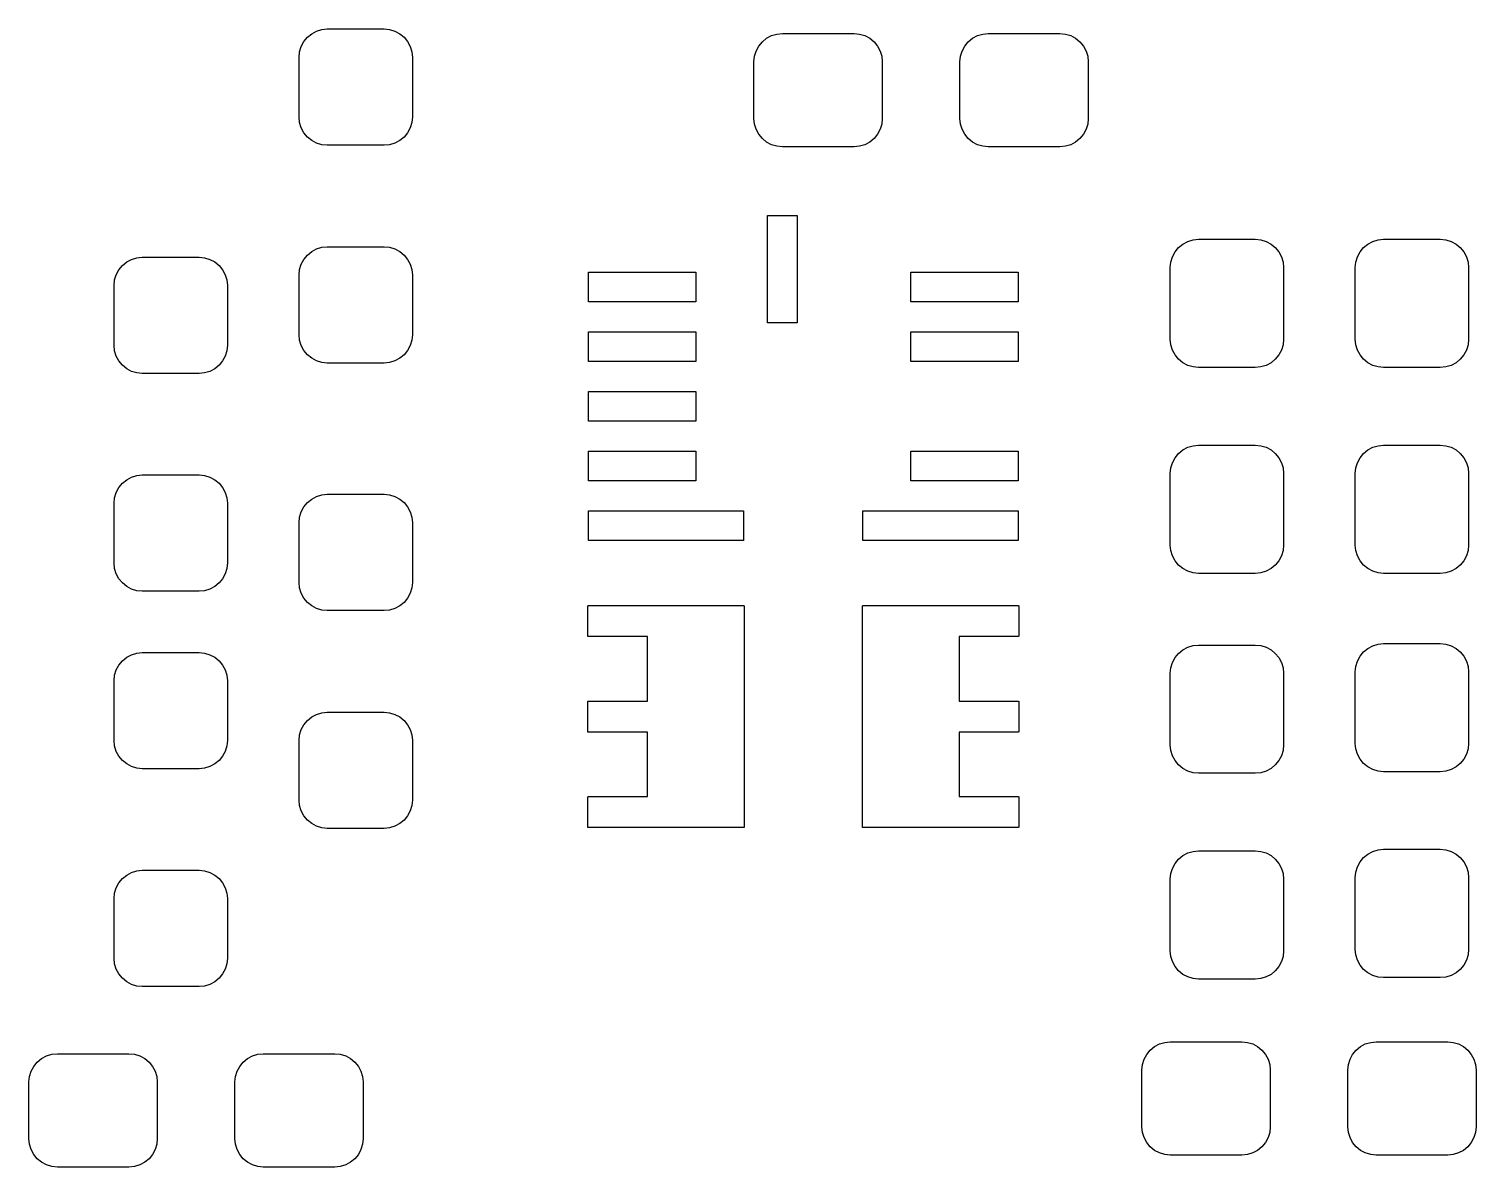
# Model space of a CAD drawing. Extents: x 116.2 to 159.4, y -138 to -93.9.
# Drawn here: x 116.21 to 128.34, y -116.88 to -107.34 of the extents above; entities that cross this region are included whole.
import ezdxf

# ---------------------------------------------------------------- set-up
doc = ezdxf.new("R2010")
doc.units = 0
doc.layers.add('BLACK', color=7, linetype='CONTINUOUS')

msp = doc.modelspace()

# ---------------------------------------------------------------- linework, layer by layer
at = {"layer": 'BLACK', "linetype": 'CONTINUOUS'}
for p, q in [((118.515, -107.443), (118.545, -107.407)), ((118.545, -107.407), (118.581, -107.378)), ((118.581, -107.378), (118.622, -107.356)), ((118.622, -107.356), (118.666, -107.342)), ((118.666, -107.342), (118.712, -107.337)), ((118.712, -107.337), (119.188, -107.337)), ((119.188, -107.337), (119.234, -107.342)), ((119.234, -107.342), (119.278, -107.356)), ((119.278, -107.356), (119.319, -107.378)), ((119.319, -107.378), (119.355, -107.407)), ((119.355, -107.407), (119.385, -107.443)), ((122.357, -107.445), (122.393, -107.415)), ((122.393, -107.415), (122.434, -107.393)), ((122.434, -107.393), (122.479, -107.38)), ((122.479, -107.38), (122.525, -107.375)), ((122.525, -107.375), (123.125, -107.375)), ((123.125, -107.375), (123.171, -107.38)), ((123.171, -107.38), (123.216, -107.393)), ((123.216, -107.393), (123.257, -107.415)), ((123.257, -107.415), (123.293, -107.445)), ((124.082, -107.445), (124.118, -107.415)), ((124.118, -107.415), (124.159, -107.393)), ((124.159, -107.393), (124.204, -107.38)), ((124.204, -107.38), (124.25, -107.375)), ((124.25, -107.375), (124.85, -107.375)), ((124.85, -107.375), (124.896, -107.38)), ((124.896, -107.38), (124.941, -107.393)), ((124.941, -107.393), (124.982, -107.415)), ((124.982, -107.415), (125.018, -107.445)), ((118.475, -107.575), (118.48, -107.529)), ((118.48, -107.529), (118.493, -107.484)), ((118.493, -107.484), (118.515, -107.443)), ((119.385, -107.443), (119.407, -107.484)), ((119.407, -107.484), (119.42, -107.529)), ((119.42, -107.529), (119.425, -107.575)), ((122.292, -107.566), (122.306, -107.522)), ((122.306, -107.522), (122.328, -107.481)), ((122.328, -107.481), (122.357, -107.445)), ((123.293, -107.445), (123.322, -107.481)), ((123.322, -107.481), (123.344, -107.522)), ((123.344, -107.522), (123.358, -107.566)), ((124.017, -107.566), (124.031, -107.522)), ((124.031, -107.522), (124.053, -107.481)), ((124.053, -107.481), (124.082, -107.445)), ((125.018, -107.445), (125.047, -107.481)), ((125.047, -107.481), (125.069, -107.522)), ((125.069, -107.522), (125.083, -107.566)), ((118.475, -108.075), (118.475, -107.575)), ((119.425, -107.575), (119.425, -108.075)), ((122.287, -107.612), (122.292, -107.566)), ((122.287, -108.087), (122.287, -107.612)), ((123.358, -107.566), (123.362, -107.612)), ((123.362, -107.612), (123.362, -108.087)), ((124.012, -107.612), (124.017, -107.566)), ((124.012, -108.087), (124.012, -107.612)), ((125.083, -107.566), (125.087, -107.612)), ((125.087, -107.612), (125.087, -108.087)), ((118.48, -108.121), (118.475, -108.075)), ((118.493, -108.166), (118.48, -108.121)), ((119.42, -108.121), (119.407, -108.166)), ((119.425, -108.075), (119.42, -108.121)), ((122.292, -108.134), (122.287, -108.087)), ((122.306, -108.178), (122.292, -108.134)), ((123.358, -108.134), (123.344, -108.178)), ((123.362, -108.087), (123.358, -108.134)), ((124.017, -108.134), (124.012, -108.087)), ((124.031, -108.178), (124.017, -108.134)), ((125.083, -108.134), (125.069, -108.178)), ((125.087, -108.087), (125.083, -108.134)), ((118.515, -108.207), (118.493, -108.166)), ((118.545, -108.243), (118.515, -108.207)), ((118.581, -108.272), (118.545, -108.243)), ((118.622, -108.294), (118.581, -108.272)), ((119.319, -108.272), (119.278, -108.294)), ((119.355, -108.243), (119.319, -108.272)), ((119.385, -108.207), (119.355, -108.243)), ((119.407, -108.166), (119.385, -108.207)), ((122.328, -108.219), (122.306, -108.178)), ((122.357, -108.255), (122.328, -108.219)), ((122.393, -108.285), (122.357, -108.255)), ((123.293, -108.255), (123.257, -108.285)), ((123.322, -108.219), (123.293, -108.255)), ((123.344, -108.178), (123.322, -108.219)), ((124.053, -108.219), (124.031, -108.178)), ((124.082, -108.255), (124.053, -108.219)), ((124.118, -108.285), (124.082, -108.255)), ((125.018, -108.255), (124.982, -108.285)), ((125.047, -108.219), (125.018, -108.255)), ((125.069, -108.178), (125.047, -108.219)), ((118.666, -108.308), (118.622, -108.294)), ((118.712, -108.312), (118.666, -108.308)), ((119.188, -108.312), (118.712, -108.312)), ((119.234, -108.308), (119.188, -108.312)), ((119.278, -108.294), (119.234, -108.308)), ((122.434, -108.307), (122.393, -108.285)), ((122.479, -108.32), (122.434, -108.307)), ((122.525, -108.325), (122.479, -108.32)), ((123.125, -108.325), (122.525, -108.325)), ((123.171, -108.32), (123.125, -108.325)), ((123.216, -108.307), (123.171, -108.32)), ((123.257, -108.285), (123.216, -108.307)), ((124.159, -108.307), (124.118, -108.285)), ((124.204, -108.32), (124.159, -108.307)), ((124.25, -108.325), (124.204, -108.32)), ((124.85, -108.325), (124.25, -108.325)), ((124.896, -108.32), (124.85, -108.325)), ((124.941, -108.307), (124.896, -108.32)), ((124.982, -108.285), (124.941, -108.307)), ((122.4, -109.8), (122.4, -108.9)), ((122.4, -108.9), (122.65, -108.9)), ((122.65, -108.9), (122.65, -109.8)), ((125.881, -109.14), (125.922, -109.118)), ((125.922, -109.118), (125.966, -109.105)), ((125.966, -109.105), (126.012, -109.1)), ((126.012, -109.1), (126.487, -109.1)), ((126.487, -109.1), (126.534, -109.105)), ((126.534, -109.105), (126.578, -109.118)), ((126.578, -109.118), (126.619, -109.14)), ((127.431, -109.14), (127.472, -109.118)), ((127.472, -109.118), (127.516, -109.105)), ((127.516, -109.105), (127.562, -109.1)), ((127.562, -109.1), (128.037, -109.1)), ((128.037, -109.1), (128.084, -109.105)), ((128.084, -109.105), (128.128, -109.118)), ((128.128, -109.118), (128.169, -109.14)), ((118.515, -109.268), (118.545, -109.232)), ((118.545, -109.232), (118.581, -109.203)), ((118.581, -109.203), (118.622, -109.181)), ((118.622, -109.181), (118.666, -109.167)), ((118.666, -109.167), (118.712, -109.162)), ((118.712, -109.162), (119.188, -109.162)), ((119.188, -109.162), (119.234, -109.167)), ((119.234, -109.167), (119.278, -109.181)), ((119.278, -109.181), (119.319, -109.203)), ((119.319, -109.203), (119.355, -109.232)), ((119.355, -109.232), (119.385, -109.268)), ((125.793, -109.247), (125.815, -109.206)), ((125.815, -109.206), (125.845, -109.17)), ((125.845, -109.17), (125.881, -109.14)), ((126.619, -109.14), (126.655, -109.17)), ((126.655, -109.17), (126.685, -109.206)), ((126.685, -109.206), (126.707, -109.247)), ((127.343, -109.247), (127.365, -109.206)), ((127.365, -109.206), (127.395, -109.17)), ((127.395, -109.17), (127.431, -109.14)), ((128.169, -109.14), (128.205, -109.17)), ((128.205, -109.17), (128.235, -109.206)), ((128.235, -109.206), (128.257, -109.247)), ((116.943, -109.397), (116.965, -109.356)), ((116.965, -109.356), (116.995, -109.32)), ((116.995, -109.32), (117.031, -109.29)), ((117.031, -109.29), (117.072, -109.268)), ((117.072, -109.268), (117.116, -109.255)), ((117.116, -109.255), (117.162, -109.25)), ((117.162, -109.25), (117.637, -109.25)), ((117.637, -109.25), (117.684, -109.255)), ((117.684, -109.255), (117.728, -109.268)), ((117.728, -109.268), (117.769, -109.29)), ((117.769, -109.29), (117.805, -109.32)), ((117.805, -109.32), (117.835, -109.356)), ((117.835, -109.356), (117.857, -109.397)), ((118.475, -109.4), (118.48, -109.354)), ((118.48, -109.354), (118.493, -109.309)), ((118.493, -109.309), (118.515, -109.268)), ((119.385, -109.268), (119.407, -109.309)), ((119.407, -109.309), (119.42, -109.354)), ((119.42, -109.354), (119.425, -109.4)), ((125.775, -109.337), (125.78, -109.291)), ((125.775, -109.938), (125.775, -109.337)), ((125.78, -109.291), (125.793, -109.247)), ((126.707, -109.247), (126.72, -109.291)), ((126.72, -109.291), (126.725, -109.337)), ((126.725, -109.337), (126.725, -109.938)), ((127.325, -109.337), (127.33, -109.291)), ((127.325, -109.938), (127.325, -109.337)), ((127.33, -109.291), (127.343, -109.247)), ((128.257, -109.247), (128.27, -109.291)), ((128.27, -109.291), (128.275, -109.337)), ((128.275, -109.337), (128.275, -109.938)), ((116.925, -109.487), (116.93, -109.441)), ((116.925, -109.987), (116.925, -109.487)), ((116.93, -109.441), (116.943, -109.397)), ((117.857, -109.397), (117.87, -109.441)), ((117.87, -109.441), (117.875, -109.487)), ((117.875, -109.487), (117.875, -109.987)), ((118.475, -109.9), (118.475, -109.4)), ((119.425, -109.4), (119.425, -109.9)), ((120.9, -109.625), (120.9, -109.375)), ((120.9, -109.375), (121.8, -109.375)), ((121.8, -109.375), (121.8, -109.625)), ((123.6, -109.625), (123.6, -109.375)), ((123.6, -109.375), (124.5, -109.375)), ((124.5, -109.375), (124.5, -109.625)), ((121.8, -109.625), (120.9, -109.625)), ((124.5, -109.625), (123.6, -109.625)), ((122.65, -109.8), (122.4, -109.8)), ((118.48, -109.946), (118.475, -109.9)), ((118.493, -109.991), (118.48, -109.946)), ((119.42, -109.946), (119.407, -109.991)), ((119.425, -109.9), (119.42, -109.946)), ((120.9, -110.125), (120.9, -109.875)), ((120.9, -109.875), (121.8, -109.875)), ((121.8, -109.875), (121.8, -110.125)), ((123.6, -110.125), (123.6, -109.875)), ((123.6, -109.875), (124.5, -109.875)), ((124.5, -109.875), (124.5, -110.125)), ((125.78, -109.984), (125.775, -109.938)), ((126.725, -109.938), (126.72, -109.984)), ((127.33, -109.984), (127.325, -109.938)), ((128.275, -109.938), (128.27, -109.984)), ((116.93, -110.034), (116.925, -109.987)), ((116.943, -110.078), (116.93, -110.034)), ((116.965, -110.119), (116.943, -110.078)), ((117.857, -110.078), (117.835, -110.119)), ((117.87, -110.034), (117.857, -110.078)), ((117.875, -109.987), (117.87, -110.034)), ((118.515, -110.032), (118.493, -109.991)), ((118.545, -110.068), (118.515, -110.032)), ((118.581, -110.097), (118.545, -110.068)), ((119.355, -110.068), (119.319, -110.097)), ((119.385, -110.032), (119.355, -110.068)), ((119.407, -109.991), (119.385, -110.032)), ((125.793, -110.028), (125.78, -109.984)), ((125.815, -110.069), (125.793, -110.028)), ((125.845, -110.105), (125.815, -110.069)), ((126.685, -110.069), (126.655, -110.105)), ((126.707, -110.028), (126.685, -110.069)), ((126.72, -109.984), (126.707, -110.028)), ((127.343, -110.028), (127.33, -109.984)), ((127.365, -110.069), (127.343, -110.028)), ((127.395, -110.105), (127.365, -110.069)), ((128.235, -110.069), (128.205, -110.105)), ((128.257, -110.028), (128.235, -110.069)), ((128.27, -109.984), (128.257, -110.028)), ((116.995, -110.155), (116.965, -110.119)), ((117.031, -110.185), (116.995, -110.155)), ((117.072, -110.207), (117.031, -110.185)), ((117.116, -110.22), (117.072, -110.207)), ((117.728, -110.207), (117.684, -110.22)), ((117.769, -110.185), (117.728, -110.207)), ((117.805, -110.155), (117.769, -110.185)), ((117.835, -110.119), (117.805, -110.155)), ((118.622, -110.119), (118.581, -110.097)), ((118.666, -110.133), (118.622, -110.119)), ((118.712, -110.137), (118.666, -110.133)), ((119.188, -110.137), (118.712, -110.137)), ((119.234, -110.133), (119.188, -110.137)), ((119.278, -110.119), (119.234, -110.133)), ((119.319, -110.097), (119.278, -110.119)), ((121.8, -110.125), (120.9, -110.125)), ((124.5, -110.125), (123.6, -110.125)), ((125.881, -110.135), (125.845, -110.105)), ((125.922, -110.157), (125.881, -110.135)), ((125.966, -110.17), (125.922, -110.157)), ((126.012, -110.175), (125.966, -110.17)), ((126.487, -110.175), (126.012, -110.175)), ((126.534, -110.17), (126.487, -110.175)), ((126.578, -110.157), (126.534, -110.17)), ((126.619, -110.135), (126.578, -110.157)), ((126.655, -110.105), (126.619, -110.135)), ((127.431, -110.135), (127.395, -110.105)), ((127.472, -110.157), (127.431, -110.135)), ((127.516, -110.17), (127.472, -110.157)), ((127.562, -110.175), (127.516, -110.17)), ((128.037, -110.175), (127.562, -110.175)), ((128.084, -110.17), (128.037, -110.175)), ((128.128, -110.157), (128.084, -110.17)), ((128.169, -110.135), (128.128, -110.157)), ((128.205, -110.105), (128.169, -110.135)), ((117.162, -110.225), (117.116, -110.22)), ((117.637, -110.225), (117.162, -110.225)), ((117.684, -110.22), (117.637, -110.225)), ((120.9, -110.625), (120.9, -110.375)), ((120.9, -110.375), (121.8, -110.375)), ((121.8, -110.375), (121.8, -110.625)), ((121.8, -110.625), (120.9, -110.625)), ((120.9, -111.125), (120.9, -110.875)), ((120.9, -110.875), (121.8, -110.875)), ((121.8, -110.875), (121.8, -111.125)), ((123.6, -111.125), (123.6, -110.875)), ((123.6, -110.875), (124.5, -110.875)), ((124.5, -110.875), (124.5, -111.125)), ((125.793, -110.972), (125.815, -110.931)), ((125.815, -110.931), (125.845, -110.895)), ((125.845, -110.895), (125.881, -110.865)), ((125.881, -110.865), (125.922, -110.843)), ((125.922, -110.843), (125.966, -110.83)), ((125.966, -110.83), (126.012, -110.825)), ((126.012, -110.825), (126.487, -110.825)), ((126.487, -110.825), (126.534, -110.83)), ((126.534, -110.83), (126.578, -110.843)), ((126.578, -110.843), (126.619, -110.865)), ((126.619, -110.865), (126.655, -110.895)), ((126.655, -110.895), (126.685, -110.931)), ((126.685, -110.931), (126.707, -110.972)), ((127.343, -110.972), (127.365, -110.931)), ((127.365, -110.931), (127.395, -110.895)), ((127.395, -110.895), (127.431, -110.865)), ((127.431, -110.865), (127.472, -110.843)), ((127.472, -110.843), (127.516, -110.83)), ((127.516, -110.83), (127.562, -110.825)), ((127.562, -110.825), (128.037, -110.825)), ((128.037, -110.825), (128.084, -110.83)), ((128.084, -110.83), (128.128, -110.843)), ((128.128, -110.843), (128.169, -110.865)), ((128.169, -110.865), (128.205, -110.895)), ((128.205, -110.895), (128.235, -110.931)), ((128.235, -110.931), (128.257, -110.972)), ((125.775, -111.062), (125.78, -111.016)), ((125.775, -111.662), (125.775, -111.062)), ((125.78, -111.016), (125.793, -110.972)), ((126.707, -110.972), (126.72, -111.016)), ((126.72, -111.016), (126.725, -111.062)), ((126.725, -111.062), (126.725, -111.662)), ((127.325, -111.062), (127.33, -111.016)), ((127.325, -111.662), (127.325, -111.062)), ((127.33, -111.016), (127.343, -110.972)), ((128.257, -110.972), (128.27, -111.016)), ((128.27, -111.016), (128.275, -111.062)), ((128.275, -111.062), (128.275, -111.662)), ((116.943, -111.222), (116.965, -111.181)), ((116.965, -111.181), (116.995, -111.145)), ((116.995, -111.145), (117.031, -111.115)), ((117.031, -111.115), (117.072, -111.093)), ((117.072, -111.093), (117.116, -111.08)), ((117.116, -111.08), (117.162, -111.075)), ((117.162, -111.075), (117.637, -111.075)), ((117.637, -111.075), (117.684, -111.08)), ((117.684, -111.08), (117.728, -111.093)), ((117.728, -111.093), (117.769, -111.115)), ((117.769, -111.115), (117.805, -111.145)), ((117.805, -111.145), (117.835, -111.181)), ((117.835, -111.181), (117.857, -111.222)), ((121.8, -111.125), (120.9, -111.125)), ((124.5, -111.125), (123.6, -111.125)), ((116.925, -111.312), (116.93, -111.266)), ((116.93, -111.266), (116.943, -111.222)), ((117.857, -111.222), (117.87, -111.266)), ((117.87, -111.266), (117.875, -111.312)), ((118.515, -111.343), (118.545, -111.307)), ((118.545, -111.307), (118.581, -111.278)), ((118.581, -111.278), (118.622, -111.256)), ((118.622, -111.256), (118.666, -111.242)), ((118.666, -111.242), (118.712, -111.237)), ((118.712, -111.237), (119.188, -111.237)), ((119.188, -111.237), (119.234, -111.242)), ((119.234, -111.242), (119.278, -111.256)), ((119.278, -111.256), (119.319, -111.278)), ((119.319, -111.278), (119.355, -111.307)), ((119.355, -111.307), (119.385, -111.343)), ((116.925, -111.812), (116.925, -111.312)), ((117.875, -111.312), (117.875, -111.812)), ((118.48, -111.429), (118.493, -111.384)), ((118.493, -111.384), (118.515, -111.343)), ((119.385, -111.343), (119.407, -111.384)), ((119.407, -111.384), (119.42, -111.429)), ((120.9, -111.625), (120.9, -111.375)), ((120.9, -111.375), (122.2, -111.375)), ((122.2, -111.375), (122.2, -111.625)), ((123.2, -111.625), (123.2, -111.375)), ((123.2, -111.375), (124.5, -111.375)), ((124.5, -111.375), (124.5, -111.625)), ((118.475, -111.475), (118.48, -111.429)), ((118.475, -111.975), (118.475, -111.475)), ((119.42, -111.429), (119.425, -111.475)), ((119.425, -111.475), (119.425, -111.975)), ((122.2, -111.625), (120.9, -111.625)), ((124.5, -111.625), (123.2, -111.625)), ((125.78, -111.709), (125.775, -111.662)), ((126.725, -111.662), (126.72, -111.709)), ((127.33, -111.709), (127.325, -111.662)), ((128.275, -111.662), (128.27, -111.709)), ((125.793, -111.753), (125.78, -111.709)), ((125.815, -111.794), (125.793, -111.753)), ((126.707, -111.753), (126.685, -111.794)), ((126.72, -111.709), (126.707, -111.753)), ((127.343, -111.753), (127.33, -111.709)), ((127.365, -111.794), (127.343, -111.753)), ((128.257, -111.753), (128.235, -111.794)), ((128.27, -111.709), (128.257, -111.753)), ((116.93, -111.859), (116.925, -111.812)), ((116.943, -111.903), (116.93, -111.859)), ((116.965, -111.944), (116.943, -111.903)), ((117.857, -111.903), (117.835, -111.944)), ((117.87, -111.859), (117.857, -111.903)), ((117.875, -111.812), (117.87, -111.859)), ((125.845, -111.83), (125.815, -111.794)), ((125.881, -111.86), (125.845, -111.83)), ((125.922, -111.882), (125.881, -111.86)), ((125.966, -111.895), (125.922, -111.882)), ((126.012, -111.9), (125.966, -111.895)), ((126.487, -111.9), (126.012, -111.9)), ((126.534, -111.895), (126.487, -111.9)), ((126.578, -111.882), (126.534, -111.895)), ((126.619, -111.86), (126.578, -111.882)), ((126.655, -111.83), (126.619, -111.86)), ((126.685, -111.794), (126.655, -111.83)), ((127.395, -111.83), (127.365, -111.794)), ((127.431, -111.86), (127.395, -111.83)), ((127.472, -111.882), (127.431, -111.86)), ((127.516, -111.895), (127.472, -111.882)), ((127.562, -111.9), (127.516, -111.895)), ((128.037, -111.9), (127.562, -111.9)), ((128.084, -111.895), (128.037, -111.9)), ((128.128, -111.882), (128.084, -111.895)), ((128.169, -111.86), (128.128, -111.882)), ((128.205, -111.83), (128.169, -111.86)), ((128.235, -111.794), (128.205, -111.83)), ((116.995, -111.98), (116.965, -111.944)), ((117.031, -112.01), (116.995, -111.98)), ((117.072, -112.032), (117.031, -112.01)), ((117.116, -112.045), (117.072, -112.032)), ((117.728, -112.032), (117.684, -112.045)), ((117.769, -112.01), (117.728, -112.032)), ((117.805, -111.98), (117.769, -112.01)), ((117.835, -111.944), (117.805, -111.98)), ((118.48, -112.021), (118.475, -111.975)), ((118.493, -112.066), (118.48, -112.021)), ((119.42, -112.021), (119.407, -112.066)), ((119.425, -111.975), (119.42, -112.021)), ((117.162, -112.05), (117.116, -112.045)), ((117.637, -112.05), (117.162, -112.05)), ((117.684, -112.045), (117.637, -112.05)), ((118.515, -112.107), (118.493, -112.066)), ((118.545, -112.143), (118.515, -112.107)), ((118.581, -112.172), (118.545, -112.143)), ((119.355, -112.143), (119.319, -112.172)), ((119.385, -112.107), (119.355, -112.143)), ((119.407, -112.066), (119.385, -112.107)), ((118.622, -112.194), (118.581, -112.172)), ((118.666, -112.208), (118.622, -112.194)), ((118.712, -112.212), (118.666, -112.208)), ((119.188, -112.212), (118.712, -112.212)), ((119.234, -112.208), (119.188, -112.212)), ((119.278, -112.194), (119.234, -112.208)), ((119.319, -112.172), (119.278, -112.194)), ((120.895, -112.174), (120.895, -112.173)), ((120.895, -112.173), (120.895, -112.173)), ((120.895, -112.173), (120.895, -112.173)), ((120.895, -112.173), (120.895, -112.173)), ((120.895, -112.173), (120.896, -112.173)), ((120.895, -112.175), (120.895, -112.174)), ((120.895, -112.174), (120.895, -112.174)), ((120.895, -112.174), (120.895, -112.174)), ((120.895, -112.174), (120.895, -112.174)), ((120.895, -112.425), (120.895, -112.175)), ((120.896, -112.172), (120.896, -112.171)), ((120.896, -112.171), (120.896, -112.171)), ((120.896, -112.171), (120.897, -112.171)), ((120.896, -112.173), (120.896, -112.172)), ((120.896, -112.172), (120.896, -112.172)), ((120.896, -112.172), (120.896, -112.172)), ((120.896, -112.172), (120.896, -112.172)), ((120.897, -112.171), (120.897, -112.171)), ((120.897, -112.171), (120.897, -112.171)), ((120.897, -112.171), (120.897, -112.171)), ((120.897, -112.171), (120.897, -112.171)), ((120.897, -112.171), (120.898, -112.171)), ((120.898, -112.171), (120.898, -112.17)), ((120.898, -112.17), (120.898, -112.17)), ((120.898, -112.17), (120.898, -112.17)), ((120.898, -112.17), (120.899, -112.17)), ((120.899, -112.17), (120.899, -112.17)), ((120.899, -112.17), (120.899, -112.17)), ((120.899, -112.17), (120.899, -112.17)), ((120.899, -112.17), (120.899, -112.17)), ((120.899, -112.17), (120.9, -112.17)), ((120.9, -112.17), (122.2, -112.17)), ((122.2, -112.17), (122.201, -112.17)), ((122.201, -112.17), (122.201, -112.17)), ((122.201, -112.17), (122.201, -112.17)), ((122.201, -112.17), (122.201, -112.17)), ((122.201, -112.17), (122.202, -112.17)), ((122.202, -112.17), (122.202, -112.17)), ((122.202, -112.17), (122.202, -112.17)), ((122.202, -112.17), (122.202, -112.17)), ((122.202, -112.17), (122.202, -112.171)), ((122.202, -112.171), (122.203, -112.171)), ((122.203, -112.171), (122.203, -112.171)), ((122.203, -112.171), (122.203, -112.171)), ((122.203, -112.171), (122.203, -112.171)), ((122.203, -112.171), (122.204, -112.171)), ((122.204, -112.171), (122.204, -112.171)), ((122.204, -112.171), (122.204, -112.172)), ((122.204, -112.172), (122.204, -112.172)), ((122.204, -112.172), (122.204, -112.172)), ((122.204, -112.172), (122.204, -112.172)), ((122.204, -112.172), (122.204, -112.172)), ((122.204, -112.172), (122.204, -112.173)), ((122.204, -112.173), (122.205, -112.173)), ((122.205, -112.173), (122.205, -112.173)), ((122.205, -112.173), (122.205, -112.173)), ((122.205, -112.173), (122.205, -112.174)), ((122.205, -112.174), (122.205, -112.174)), ((122.205, -112.174), (122.205, -112.174)), ((122.205, -112.174), (122.205, -112.174)), ((122.205, -112.174), (122.205, -112.174)), ((122.205, -112.174), (122.205, -112.175)), ((122.205, -112.175), (122.205, -114.025)), ((123.195, -112.174), (123.195, -112.173)), ((123.195, -112.173), (123.195, -112.173)), ((123.195, -112.173), (123.195, -112.173)), ((123.195, -112.173), (123.195, -112.173)), ((123.195, -112.173), (123.196, -112.173)), ((123.195, -112.175), (123.195, -112.174)), ((123.195, -112.174), (123.195, -112.174)), ((123.195, -112.174), (123.195, -112.174)), ((123.195, -112.174), (123.195, -112.174)), ((123.195, -114.025), (123.195, -112.175)), ((123.196, -112.172), (123.196, -112.171)), ((123.196, -112.171), (123.196, -112.171)), ((123.196, -112.171), (123.197, -112.171)), ((123.196, -112.173), (123.196, -112.172)), ((123.196, -112.172), (123.196, -112.172)), ((123.196, -112.172), (123.196, -112.172)), ((123.196, -112.172), (123.196, -112.172)), ((123.197, -112.171), (123.197, -112.171)), ((123.197, -112.171), (123.197, -112.171)), ((123.197, -112.171), (123.197, -112.171)), ((123.197, -112.171), (123.197, -112.171)), ((123.197, -112.171), (123.198, -112.171)), ((123.198, -112.171), (123.198, -112.17)), ((123.198, -112.17), (123.198, -112.17)), ((123.198, -112.17), (123.198, -112.17)), ((123.198, -112.17), (123.199, -112.17)), ((123.199, -112.17), (123.199, -112.17)), ((123.199, -112.17), (123.199, -112.17)), ((123.199, -112.17), (123.199, -112.17)), ((123.199, -112.17), (123.199, -112.17)), ((123.199, -112.17), (123.2, -112.17)), ((123.2, -112.17), (124.5, -112.17)), ((124.5, -112.17), (124.501, -112.17)), ((124.501, -112.17), (124.501, -112.17)), ((124.501, -112.17), (124.501, -112.17)), ((124.501, -112.17), (124.501, -112.17)), ((124.501, -112.17), (124.502, -112.17)), ((124.502, -112.17), (124.502, -112.17)), ((124.502, -112.17), (124.502, -112.17)), ((124.502, -112.17), (124.502, -112.17)), ((124.502, -112.17), (124.502, -112.171)), ((124.502, -112.171), (124.503, -112.171)), ((124.503, -112.171), (124.503, -112.171)), ((124.503, -112.171), (124.503, -112.171)), ((124.503, -112.171), (124.503, -112.171)), ((124.503, -112.171), (124.504, -112.171)), ((124.504, -112.171), (124.504, -112.171)), ((124.504, -112.171), (124.504, -112.172)), ((124.504, -112.172), (124.504, -112.172)), ((124.504, -112.172), (124.504, -112.172)), ((124.504, -112.172), (124.504, -112.172)), ((124.504, -112.172), (124.504, -112.172)), ((124.504, -112.172), (124.504, -112.173)), ((124.504, -112.173), (124.505, -112.173)), ((124.505, -112.173), (124.505, -112.173)), ((124.505, -112.173), (124.505, -112.173)), ((124.505, -112.173), (124.505, -112.174)), ((124.505, -112.174), (124.505, -112.174)), ((124.505, -112.174), (124.505, -112.174)), ((124.505, -112.174), (124.505, -112.174)), ((124.505, -112.174), (124.505, -112.174)), ((124.505, -112.174), (124.505, -112.175)), ((124.505, -112.175), (124.505, -112.425)), ((120.895, -112.426), (120.895, -112.425)), ((120.895, -112.427), (120.895, -112.426)), ((120.895, -112.426), (120.895, -112.426)), ((120.895, -112.426), (120.895, -112.426)), ((120.895, -112.426), (120.895, -112.426)), ((120.895, -112.426), (120.895, -112.426)), ((120.896, -112.427), (120.895, -112.427)), ((120.895, -112.427), (120.895, -112.427)), ((120.895, -112.427), (120.895, -112.427)), ((120.896, -112.428), (120.896, -112.427)), ((120.896, -112.429), (120.896, -112.428)), ((120.896, -112.428), (120.896, -112.428)), ((120.896, -112.428), (120.896, -112.428)), ((120.896, -112.428), (120.896, -112.428)), ((120.896, -112.428), (120.896, -112.428)), ((120.897, -112.429), (120.896, -112.429)), ((120.896, -112.429), (120.896, -112.429)), ((120.898, -112.429), (120.897, -112.429)), ((120.897, -112.429), (120.897, -112.429)), ((120.897, -112.429), (120.897, -112.429)), ((120.897, -112.429), (120.897, -112.429)), ((120.898, -112.43), (120.898, -112.429)), ((120.899, -112.43), (120.898, -112.43)), ((120.898, -112.43), (120.898, -112.43)), ((120.898, -112.43), (120.898, -112.43)), ((120.898, -112.43), (120.898, -112.43)), ((120.9, -112.43), (120.899, -112.43)), ((120.899, -112.43), (120.899, -112.43)), ((120.899, -112.43), (120.899, -112.43)), ((120.899, -112.43), (120.899, -112.43)), ((121.395, -112.43), (120.9, -112.43)), ((121.395, -112.97), (121.395, -112.43)), ((124.5, -112.43), (124.005, -112.43)), ((124.005, -112.43), (124.005, -112.97)), ((124.501, -112.43), (124.5, -112.43)), ((124.502, -112.43), (124.501, -112.43)), ((124.501, -112.43), (124.501, -112.43)), ((124.501, -112.43), (124.501, -112.43)), ((124.501, -112.43), (124.501, -112.43)), ((124.501, -112.43), (124.501, -112.43)), ((124.503, -112.429), (124.502, -112.429)), ((124.502, -112.429), (124.502, -112.43)), ((124.502, -112.43), (124.502, -112.43)), ((124.502, -112.43), (124.502, -112.43)), ((124.504, -112.429), (124.503, -112.429)), ((124.503, -112.429), (124.503, -112.429)), ((124.503, -112.429), (124.503, -112.429)), ((124.503, -112.429), (124.503, -112.429)), ((124.503, -112.429), (124.503, -112.429)), ((124.505, -112.427), (124.504, -112.427)), ((124.504, -112.427), (124.504, -112.428)), ((124.504, -112.428), (124.504, -112.428)), ((124.504, -112.428), (124.504, -112.428)), ((124.504, -112.428), (124.504, -112.428)), ((124.504, -112.428), (124.504, -112.429)), ((124.504, -112.429), (124.504, -112.429)), ((124.505, -112.425), (124.505, -112.426)), ((124.505, -112.426), (124.505, -112.426)), ((124.505, -112.426), (124.505, -112.426)), ((124.505, -112.426), (124.505, -112.426)), ((124.505, -112.426), (124.505, -112.427)), ((124.505, -112.427), (124.505, -112.427)), ((124.505, -112.427), (124.505, -112.427)), ((124.505, -112.427), (124.505, -112.427)), ((125.881, -112.54), (125.922, -112.518)), ((125.922, -112.518), (125.966, -112.505)), ((125.966, -112.505), (126.012, -112.5)), ((126.012, -112.5), (126.487, -112.5)), ((126.487, -112.5), (126.534, -112.505)), ((126.534, -112.505), (126.578, -112.518)), ((126.578, -112.518), (126.619, -112.54)), ((127.431, -112.528), (127.472, -112.506)), ((127.472, -112.506), (127.516, -112.492)), ((127.516, -112.492), (127.562, -112.487)), ((127.562, -112.487), (128.037, -112.487)), ((128.037, -112.487), (128.084, -112.492)), ((128.084, -112.492), (128.128, -112.506)), ((128.128, -112.506), (128.169, -112.528)), ((116.965, -112.668), (116.995, -112.632)), ((116.995, -112.632), (117.031, -112.603)), ((117.031, -112.603), (117.072, -112.581)), ((117.072, -112.581), (117.116, -112.567)), ((117.116, -112.567), (117.162, -112.562)), ((117.162, -112.562), (117.637, -112.562)), ((117.637, -112.562), (117.684, -112.567)), ((117.684, -112.567), (117.728, -112.581)), ((117.728, -112.581), (117.769, -112.603)), ((117.769, -112.603), (117.805, -112.632)), ((117.805, -112.632), (117.835, -112.668)), ((125.793, -112.647), (125.815, -112.606)), ((125.815, -112.606), (125.845, -112.57)), ((125.845, -112.57), (125.881, -112.54)), ((126.619, -112.54), (126.655, -112.57)), ((126.655, -112.57), (126.685, -112.606)), ((126.685, -112.606), (126.707, -112.647)), ((127.33, -112.679), (127.343, -112.634)), ((127.343, -112.634), (127.365, -112.593)), ((127.365, -112.593), (127.395, -112.557)), ((127.395, -112.557), (127.431, -112.528)), ((128.169, -112.528), (128.205, -112.557)), ((128.205, -112.557), (128.235, -112.593)), ((128.235, -112.593), (128.257, -112.634)), ((128.257, -112.634), (128.27, -112.679)), ((116.925, -112.8), (116.93, -112.754)), ((116.93, -112.754), (116.943, -112.709)), ((116.943, -112.709), (116.965, -112.668)), ((117.835, -112.668), (117.857, -112.709)), ((117.857, -112.709), (117.87, -112.754)), ((117.87, -112.754), (117.875, -112.8)), ((125.775, -112.737), (125.78, -112.691)), ((125.775, -113.337), (125.775, -112.737)), ((125.78, -112.691), (125.793, -112.647)), ((126.707, -112.647), (126.72, -112.691)), ((126.72, -112.691), (126.725, -112.737)), ((126.725, -112.737), (126.725, -113.337)), ((127.325, -112.725), (127.33, -112.679)), ((127.325, -113.325), (127.325, -112.725)), ((128.27, -112.679), (128.275, -112.725)), ((128.275, -112.725), (128.275, -113.325)), ((116.925, -113.3), (116.925, -112.8)), ((117.875, -112.8), (117.875, -113.3)), ((120.895, -112.974), (120.895, -112.973)), ((120.895, -112.973), (120.895, -112.973)), ((120.895, -112.973), (120.895, -112.973)), ((120.895, -112.973), (120.895, -112.973)), ((120.895, -112.973), (120.896, -112.973)), ((120.895, -112.975), (120.895, -112.974)), ((120.895, -112.974), (120.895, -112.974)), ((120.895, -112.974), (120.895, -112.974)), ((120.895, -112.974), (120.895, -112.974)), ((120.895, -113.225), (120.895, -112.975)), ((120.896, -112.972), (120.896, -112.971)), ((120.896, -112.971), (120.896, -112.971)), ((120.896, -112.971), (120.897, -112.971)), ((120.896, -112.973), (120.896, -112.972)), ((120.896, -112.972), (120.896, -112.972)), ((120.896, -112.972), (120.896, -112.972)), ((120.896, -112.972), (120.896, -112.972)), ((120.897, -112.971), (120.897, -112.971)), ((120.897, -112.971), (120.897, -112.971)), ((120.897, -112.971), (120.897, -112.971)), ((120.897, -112.971), (120.897, -112.971)), ((120.897, -112.971), (120.898, -112.971)), ((120.898, -112.971), (120.898, -112.97)), ((120.898, -112.97), (120.898, -112.97)), ((120.898, -112.97), (120.898, -112.97)), ((120.898, -112.97), (120.899, -112.97)), ((120.899, -112.97), (120.899, -112.97)), ((120.899, -112.97), (120.899, -112.97)), ((120.899, -112.97), (120.899, -112.97)), ((120.899, -112.97), (120.899, -112.97)), ((120.899, -112.97), (120.9, -112.97)), ((120.9, -112.97), (121.395, -112.97)), ((124.005, -112.97), (124.5, -112.97)), ((124.5, -112.97), (124.501, -112.97)), ((124.501, -112.97), (124.501, -112.97)), ((124.501, -112.97), (124.501, -112.97)), ((124.501, -112.97), (124.501, -112.97)), ((124.501, -112.97), (124.502, -112.97)), ((124.502, -112.97), (124.502, -112.97)), ((124.502, -112.97), (124.502, -112.97)), ((124.502, -112.97), (124.502, -112.97)), ((124.502, -112.97), (124.502, -112.971)), ((124.502, -112.971), (124.503, -112.971)), ((124.503, -112.971), (124.503, -112.971)), ((124.503, -112.971), (124.503, -112.971)), ((124.503, -112.971), (124.503, -112.971)), ((124.503, -112.971), (124.504, -112.971)), ((124.504, -112.971), (124.504, -112.971)), ((124.504, -112.971), (124.504, -112.972)), ((124.504, -112.972), (124.504, -112.972)), ((124.504, -112.972), (124.504, -112.972)), ((124.504, -112.972), (124.504, -112.972)), ((124.504, -112.972), (124.504, -112.972)), ((124.504, -112.972), (124.504, -112.973)), ((124.504, -112.973), (124.505, -112.973)), ((124.505, -112.973), (124.505, -112.973)), ((124.505, -112.973), (124.505, -112.973)), ((124.505, -112.973), (124.505, -112.974)), ((124.505, -112.974), (124.505, -112.974)), ((124.505, -112.974), (124.505, -112.974)), ((124.505, -112.974), (124.505, -112.974)), ((124.505, -112.974), (124.505, -112.974)), ((124.505, -112.974), (124.505, -112.975)), ((124.505, -112.975), (124.505, -113.225)), ((118.545, -113.132), (118.581, -113.103)), ((118.581, -113.103), (118.622, -113.081)), ((118.622, -113.081), (118.666, -113.067)), ((118.666, -113.067), (118.712, -113.062)), ((118.712, -113.062), (119.188, -113.062)), ((119.188, -113.062), (119.234, -113.067)), ((119.234, -113.067), (119.278, -113.081)), ((119.278, -113.081), (119.319, -113.103)), ((119.319, -113.103), (119.355, -113.132)), ((118.48, -113.254), (118.493, -113.209)), ((118.493, -113.209), (118.515, -113.168)), ((118.515, -113.168), (118.545, -113.132)), ((119.355, -113.132), (119.385, -113.168)), ((119.385, -113.168), (119.407, -113.209)), ((119.407, -113.209), (119.42, -113.254)), ((120.895, -113.226), (120.895, -113.225)), ((120.895, -113.227), (120.895, -113.226)), ((120.895, -113.226), (120.895, -113.226)), ((120.895, -113.226), (120.895, -113.226)), ((120.895, -113.226), (120.895, -113.226)), ((120.895, -113.226), (120.895, -113.226)), ((120.896, -113.227), (120.895, -113.227)), ((120.895, -113.227), (120.895, -113.227)), ((120.895, -113.227), (120.895, -113.227)), ((120.896, -113.228), (120.896, -113.227)), ((120.896, -113.229), (120.896, -113.228)), ((120.896, -113.228), (120.896, -113.228)), ((120.896, -113.228), (120.896, -113.228)), ((120.896, -113.228), (120.896, -113.228)), ((120.896, -113.228), (120.896, -113.228)), ((120.897, -113.229), (120.896, -113.229)), ((120.896, -113.229), (120.896, -113.229)), ((120.898, -113.229), (120.897, -113.229)), ((120.897, -113.229), (120.897, -113.229)), ((120.897, -113.229), (120.897, -113.229)), ((120.897, -113.229), (120.897, -113.229)), ((120.898, -113.23), (120.898, -113.229)), ((120.899, -113.23), (120.898, -113.23)), ((120.898, -113.23), (120.898, -113.23)), ((120.898, -113.23), (120.898, -113.23)), ((120.898, -113.23), (120.898, -113.23)), ((120.9, -113.23), (120.899, -113.23)), ((120.899, -113.23), (120.899, -113.23)), ((120.899, -113.23), (120.899, -113.23)), ((120.899, -113.23), (120.899, -113.23)), ((121.395, -113.23), (120.9, -113.23)), ((121.395, -113.77), (121.395, -113.23)), ((124.5, -113.23), (124.005, -113.23)), ((124.005, -113.23), (124.005, -113.77)), ((124.501, -113.23), (124.5, -113.23)), ((124.502, -113.23), (124.501, -113.23)), ((124.501, -113.23), (124.501, -113.23)), ((124.501, -113.23), (124.501, -113.23)), ((124.501, -113.23), (124.501, -113.23)), ((124.501, -113.23), (124.501, -113.23)), ((124.503, -113.229), (124.502, -113.229)), ((124.502, -113.229), (124.502, -113.23)), ((124.502, -113.23), (124.502, -113.23)), ((124.502, -113.23), (124.502, -113.23)), ((124.504, -113.229), (124.503, -113.229)), ((124.503, -113.229), (124.503, -113.229)), ((124.503, -113.229), (124.503, -113.229)), ((124.503, -113.229), (124.503, -113.229)), ((124.503, -113.229), (124.503, -113.229)), ((124.505, -113.227), (124.504, -113.227)), ((124.504, -113.227), (124.504, -113.228)), ((124.504, -113.228), (124.504, -113.228)), ((124.504, -113.228), (124.504, -113.228)), ((124.504, -113.228), (124.504, -113.228)), ((124.504, -113.228), (124.504, -113.229)), ((124.504, -113.229), (124.504, -113.229)), ((124.505, -113.225), (124.505, -113.226)), ((124.505, -113.226), (124.505, -113.226)), ((124.505, -113.226), (124.505, -113.226)), ((124.505, -113.226), (124.505, -113.226)), ((124.505, -113.226), (124.505, -113.227)), ((124.505, -113.227), (124.505, -113.227)), ((124.505, -113.227), (124.505, -113.227)), ((124.505, -113.227), (124.505, -113.227)), ((116.93, -113.346), (116.925, -113.3)), ((116.943, -113.391), (116.93, -113.346)), ((117.87, -113.346), (117.857, -113.391)), ((117.875, -113.3), (117.87, -113.346)), ((118.475, -113.3), (118.48, -113.254)), ((118.475, -113.8), (118.475, -113.3)), ((119.42, -113.254), (119.425, -113.3)), ((119.425, -113.3), (119.425, -113.8)), ((125.78, -113.384), (125.775, -113.337)), ((126.725, -113.337), (126.72, -113.384)), ((127.33, -113.371), (127.325, -113.325)), ((128.275, -113.325), (128.27, -113.371)), ((116.965, -113.432), (116.943, -113.391)), ((116.995, -113.468), (116.965, -113.432)), ((117.031, -113.497), (116.995, -113.468)), ((117.805, -113.468), (117.769, -113.497)), ((117.835, -113.432), (117.805, -113.468)), ((117.857, -113.391), (117.835, -113.432)), ((125.793, -113.428), (125.78, -113.384)), ((125.815, -113.469), (125.793, -113.428)), ((125.845, -113.505), (125.815, -113.469)), ((126.685, -113.469), (126.655, -113.505)), ((126.707, -113.428), (126.685, -113.469)), ((126.72, -113.384), (126.707, -113.428)), ((127.343, -113.416), (127.33, -113.371)), ((127.365, -113.457), (127.343, -113.416)), ((127.395, -113.493), (127.365, -113.457)), ((128.235, -113.457), (128.205, -113.493)), ((128.257, -113.416), (128.235, -113.457)), ((128.27, -113.371), (128.257, -113.416)), ((117.072, -113.519), (117.031, -113.497)), ((117.116, -113.533), (117.072, -113.519)), ((117.162, -113.537), (117.116, -113.533)), ((117.637, -113.537), (117.162, -113.537)), ((117.684, -113.533), (117.637, -113.537)), ((117.728, -113.519), (117.684, -113.533)), ((117.769, -113.497), (117.728, -113.519)), ((125.881, -113.535), (125.845, -113.505)), ((125.922, -113.557), (125.881, -113.535)), ((125.966, -113.57), (125.922, -113.557)), ((126.012, -113.575), (125.966, -113.57)), ((126.487, -113.575), (126.012, -113.575)), ((126.534, -113.57), (126.487, -113.575)), ((126.578, -113.557), (126.534, -113.57)), ((126.619, -113.535), (126.578, -113.557)), ((126.655, -113.505), (126.619, -113.535)), ((127.431, -113.522), (127.395, -113.493)), ((127.472, -113.544), (127.431, -113.522)), ((127.516, -113.558), (127.472, -113.544)), ((127.562, -113.562), (127.516, -113.558)), ((128.037, -113.562), (127.562, -113.562)), ((128.084, -113.558), (128.037, -113.562)), ((128.128, -113.544), (128.084, -113.558)), ((128.169, -113.522), (128.128, -113.544)), ((128.205, -113.493), (128.169, -113.522)), ((118.48, -113.846), (118.475, -113.8)), ((118.493, -113.891), (118.48, -113.846)), ((119.42, -113.846), (119.407, -113.891)), ((119.425, -113.8), (119.42, -113.846)), ((120.895, -113.774), (120.895, -113.773)), ((120.895, -113.773), (120.895, -113.773)), ((120.895, -113.773), (120.895, -113.773)), ((120.895, -113.773), (120.895, -113.773)), ((120.895, -113.773), (120.896, -113.773)), ((120.895, -113.775), (120.895, -113.774)), ((120.895, -113.774), (120.895, -113.774)), ((120.895, -113.774), (120.895, -113.774)), ((120.895, -113.774), (120.895, -113.774)), ((120.895, -114.025), (120.895, -113.775)), ((120.896, -113.772), (120.896, -113.771)), ((120.896, -113.771), (120.896, -113.771)), ((120.896, -113.771), (120.897, -113.771)), ((120.896, -113.773), (120.896, -113.772)), ((120.896, -113.772), (120.896, -113.772)), ((120.896, -113.772), (120.896, -113.772)), ((120.896, -113.772), (120.896, -113.772)), ((120.897, -113.771), (120.897, -113.771)), ((120.897, -113.771), (120.897, -113.771)), ((120.897, -113.771), (120.897, -113.771)), ((120.897, -113.771), (120.897, -113.771)), ((120.897, -113.771), (120.898, -113.771)), ((120.898, -113.771), (120.898, -113.77)), ((120.898, -113.77), (120.898, -113.77)), ((120.898, -113.77), (120.898, -113.77)), ((120.898, -113.77), (120.899, -113.77)), ((120.899, -113.77), (120.899, -113.77)), ((120.899, -113.77), (120.899, -113.77)), ((120.899, -113.77), (120.899, -113.77)), ((120.899, -113.77), (120.899, -113.77)), ((120.899, -113.77), (120.9, -113.77)), ((120.9, -113.77), (121.395, -113.77)), ((124.005, -113.77), (124.5, -113.77)), ((124.5, -113.77), (124.501, -113.77)), ((124.501, -113.77), (124.501, -113.77)), ((124.501, -113.77), (124.501, -113.77)), ((124.501, -113.77), (124.501, -113.77)), ((124.501, -113.77), (124.502, -113.77)), ((124.502, -113.77), (124.502, -113.77)), ((124.502, -113.77), (124.502, -113.77)), ((124.502, -113.77), (124.502, -113.77)), ((124.502, -113.77), (124.502, -113.771)), ((124.502, -113.771), (124.503, -113.771)), ((124.503, -113.771), (124.503, -113.771)), ((124.503, -113.771), (124.503, -113.771)), ((124.503, -113.771), (124.503, -113.771)), ((124.503, -113.771), (124.504, -113.771)), ((124.504, -113.771), (124.504, -113.771)), ((124.504, -113.771), (124.504, -113.772)), ((124.504, -113.772), (124.504, -113.772)), ((124.504, -113.772), (124.504, -113.772)), ((124.504, -113.772), (124.504, -113.772)), ((124.504, -113.772), (124.504, -113.772)), ((124.504, -113.772), (124.504, -113.773)), ((124.504, -113.773), (124.505, -113.773)), ((124.505, -113.773), (124.505, -113.773)), ((124.505, -113.773), (124.505, -113.773)), ((124.505, -113.773), (124.505, -113.774)), ((124.505, -113.774), (124.505, -113.774)), ((124.505, -113.774), (124.505, -113.774)), ((124.505, -113.774), (124.505, -113.774)), ((124.505, -113.774), (124.505, -113.774)), ((124.505, -113.774), (124.505, -113.775)), ((124.505, -113.775), (124.505, -114.025)), ((118.515, -113.932), (118.493, -113.891)), ((118.545, -113.968), (118.515, -113.932)), ((118.581, -113.997), (118.545, -113.968)), ((119.355, -113.968), (119.319, -113.997)), ((119.385, -113.932), (119.355, -113.968)), ((119.407, -113.891), (119.385, -113.932)), ((118.622, -114.019), (118.581, -113.997)), ((118.666, -114.033), (118.622, -114.019)), ((118.712, -114.037), (118.666, -114.033)), ((119.188, -114.037), (118.712, -114.037)), ((119.234, -114.033), (119.188, -114.037)), ((119.278, -114.019), (119.234, -114.033)), ((119.319, -113.997), (119.278, -114.019)), ((120.895, -114.026), (120.895, -114.025)), ((120.895, -114.027), (120.895, -114.026)), ((120.895, -114.026), (120.895, -114.026)), ((120.895, -114.026), (120.895, -114.026)), ((120.895, -114.026), (120.895, -114.026)), ((120.895, -114.026), (120.895, -114.026)), ((120.896, -114.027), (120.895, -114.027)), ((120.895, -114.027), (120.895, -114.027)), ((120.895, -114.027), (120.895, -114.027)), ((120.896, -114.028), (120.896, -114.027)), ((120.896, -114.029), (120.896, -114.028)), ((120.896, -114.028), (120.896, -114.028)), ((120.896, -114.028), (120.896, -114.028)), ((120.896, -114.028), (120.896, -114.028)), ((120.896, -114.028), (120.896, -114.028)), ((120.897, -114.029), (120.896, -114.029)), ((120.896, -114.029), (120.896, -114.029)), ((120.898, -114.029), (120.897, -114.029)), ((120.897, -114.029), (120.897, -114.029)), ((120.897, -114.029), (120.897, -114.029)), ((120.897, -114.029), (120.897, -114.029)), ((120.898, -114.03), (120.898, -114.029)), ((120.899, -114.03), (120.898, -114.03)), ((120.898, -114.03), (120.898, -114.03)), ((120.898, -114.03), (120.898, -114.03)), ((120.898, -114.03), (120.898, -114.03)), ((120.899, -114.03), (120.899, -114.03)), ((120.899, -114.03), (120.899, -114.03)), ((120.899, -114.03), (120.899, -114.03)), ((120.9, -114.03), (120.899, -114.03)), ((122.2, -114.03), (120.9, -114.03)), ((122.201, -114.03), (122.2, -114.03)), ((122.202, -114.03), (122.201, -114.03)), ((122.201, -114.03), (122.201, -114.03)), ((122.201, -114.03), (122.201, -114.03)), ((122.201, -114.03), (122.201, -114.03)), ((122.201, -114.03), (122.201, -114.03)), ((122.203, -114.029), (122.202, -114.029)), ((122.202, -114.029), (122.202, -114.03)), ((122.202, -114.03), (122.202, -114.03)), ((122.202, -114.03), (122.202, -114.03)), ((122.204, -114.029), (122.203, -114.029)), ((122.203, -114.029), (122.203, -114.029)), ((122.203, -114.029), (122.203, -114.029)), ((122.203, -114.029), (122.203, -114.029)), ((122.203, -114.029), (122.203, -114.029)), ((122.205, -114.027), (122.204, -114.027)), ((122.204, -114.027), (122.204, -114.028)), ((122.204, -114.028), (122.204, -114.028)), ((122.204, -114.028), (122.204, -114.028)), ((122.204, -114.028), (122.204, -114.028)), ((122.204, -114.028), (122.204, -114.029)), ((122.204, -114.029), (122.204, -114.029)), ((122.205, -114.025), (122.205, -114.026)), ((122.205, -114.026), (122.205, -114.026)), ((122.205, -114.026), (122.205, -114.026)), ((122.205, -114.026), (122.205, -114.026)), ((122.205, -114.026), (122.205, -114.027)), ((122.205, -114.027), (122.205, -114.027)), ((122.205, -114.027), (122.205, -114.027)), ((122.205, -114.027), (122.205, -114.027)), ((123.195, -114.026), (123.195, -114.025)), ((123.195, -114.027), (123.195, -114.026)), ((123.195, -114.026), (123.195, -114.026)), ((123.195, -114.026), (123.195, -114.026)), ((123.195, -114.026), (123.195, -114.026)), ((123.195, -114.026), (123.195, -114.026)), ((123.196, -114.027), (123.195, -114.027)), ((123.195, -114.027), (123.195, -114.027)), ((123.195, -114.027), (123.195, -114.027)), ((123.196, -114.028), (123.196, -114.027)), ((123.196, -114.029), (123.196, -114.028)), ((123.196, -114.028), (123.196, -114.028)), ((123.196, -114.028), (123.196, -114.028)), ((123.196, -114.028), (123.196, -114.028)), ((123.196, -114.028), (123.196, -114.028)), ((123.197, -114.029), (123.196, -114.029)), ((123.196, -114.029), (123.196, -114.029)), ((123.198, -114.029), (123.197, -114.029)), ((123.197, -114.029), (123.197, -114.029)), ((123.197, -114.029), (123.197, -114.029)), ((123.197, -114.029), (123.197, -114.029)), ((123.198, -114.03), (123.198, -114.029)), ((123.199, -114.03), (123.198, -114.03)), ((123.198, -114.03), (123.198, -114.03)), ((123.198, -114.03), (123.198, -114.03)), ((123.198, -114.03), (123.198, -114.03)), ((123.2, -114.03), (123.199, -114.03)), ((123.199, -114.03), (123.199, -114.03)), ((123.199, -114.03), (123.199, -114.03)), ((123.199, -114.03), (123.199, -114.03)), ((124.5, -114.03), (123.2, -114.03)), ((124.501, -114.03), (124.5, -114.03)), ((124.502, -114.03), (124.501, -114.03)), ((124.501, -114.03), (124.501, -114.03)), ((124.501, -114.03), (124.501, -114.03)), ((124.501, -114.03), (124.501, -114.03)), ((124.501, -114.03), (124.501, -114.03)), ((124.503, -114.029), (124.502, -114.029)), ((124.502, -114.029), (124.502, -114.03)), ((124.502, -114.03), (124.502, -114.03)), ((124.502, -114.03), (124.502, -114.03)), ((124.504, -114.029), (124.503, -114.029)), ((124.503, -114.029), (124.503, -114.029)), ((124.503, -114.029), (124.503, -114.029)), ((124.503, -114.029), (124.503, -114.029)), ((124.503, -114.029), (124.503, -114.029)), ((124.505, -114.027), (124.504, -114.027)), ((124.504, -114.027), (124.504, -114.028)), ((124.504, -114.028), (124.504, -114.028)), ((124.504, -114.028), (124.504, -114.028)), ((124.504, -114.028), (124.504, -114.028)), ((124.504, -114.028), (124.504, -114.029)), ((124.504, -114.029), (124.504, -114.029)), ((124.505, -114.025), (124.505, -114.026)), ((124.505, -114.026), (124.505, -114.026)), ((124.505, -114.026), (124.505, -114.026)), ((124.505, -114.026), (124.505, -114.026)), ((124.505, -114.026), (124.505, -114.027)), ((124.505, -114.027), (124.505, -114.027)), ((124.505, -114.027), (124.505, -114.027)), ((124.505, -114.027), (124.505, -114.027)), ((127.472, -114.231), (127.516, -114.217)), ((127.516, -114.217), (127.562, -114.212)), ((127.562, -114.212), (128.037, -114.212)), ((128.037, -114.212), (128.084, -114.217)), ((128.084, -114.217), (128.128, -114.231)), ((125.793, -114.372), (125.815, -114.331)), ((125.815, -114.331), (125.845, -114.295)), ((125.845, -114.295), (125.881, -114.265)), ((125.881, -114.265), (125.922, -114.243)), ((125.922, -114.243), (125.966, -114.23)), ((125.966, -114.23), (126.012, -114.225)), ((126.012, -114.225), (126.487, -114.225)), ((126.487, -114.225), (126.534, -114.23)), ((126.534, -114.23), (126.578, -114.243)), ((126.578, -114.243), (126.619, -114.265)), ((126.619, -114.265), (126.655, -114.295)), ((126.655, -114.295), (126.685, -114.331)), ((126.685, -114.331), (126.707, -114.372)), ((127.343, -114.359), (127.365, -114.318)), ((127.365, -114.318), (127.395, -114.282)), ((127.395, -114.282), (127.431, -114.253)), ((127.431, -114.253), (127.472, -114.231)), ((128.128, -114.231), (128.169, -114.253)), ((128.169, -114.253), (128.205, -114.282)), ((128.205, -114.282), (128.235, -114.318)), ((128.235, -114.318), (128.257, -114.359)), ((116.965, -114.493), (116.995, -114.457)), ((116.995, -114.457), (117.031, -114.428)), ((117.031, -114.428), (117.072, -114.406)), ((117.072, -114.406), (117.116, -114.392)), ((117.116, -114.392), (117.162, -114.387)), ((117.162, -114.387), (117.637, -114.387)), ((117.637, -114.387), (117.684, -114.392)), ((117.684, -114.392), (117.728, -114.406)), ((117.728, -114.406), (117.769, -114.428)), ((117.769, -114.428), (117.805, -114.457)), ((117.805, -114.457), (117.835, -114.493)), ((125.775, -114.462), (125.78, -114.416)), ((125.78, -114.416), (125.793, -114.372)), ((126.707, -114.372), (126.72, -114.416)), ((126.72, -114.416), (126.725, -114.462)), ((127.325, -114.45), (127.33, -114.404)), ((127.325, -115.05), (127.325, -114.45)), ((127.33, -114.404), (127.343, -114.359)), ((128.257, -114.359), (128.27, -114.404)), ((128.27, -114.404), (128.275, -114.45)), ((128.275, -114.45), (128.275, -115.05)), ((116.925, -114.625), (116.93, -114.579)), ((116.93, -114.579), (116.943, -114.534)), ((116.943, -114.534), (116.965, -114.493)), ((117.835, -114.493), (117.857, -114.534)), ((117.857, -114.534), (117.87, -114.579)), ((117.87, -114.579), (117.875, -114.625)), ((125.775, -115.062), (125.775, -114.462)), ((126.725, -114.462), (126.725, -115.062)), ((116.925, -115.125), (116.925, -114.625)), ((117.875, -114.625), (117.875, -115.125)), ((125.78, -115.109), (125.775, -115.062)), ((126.725, -115.062), (126.72, -115.109)), ((127.33, -115.096), (127.325, -115.05)), ((128.275, -115.05), (128.27, -115.096)), ((116.93, -115.171), (116.925, -115.125)), ((116.943, -115.216), (116.93, -115.171)), ((117.87, -115.171), (117.857, -115.216)), ((117.875, -115.125), (117.87, -115.171)), ((125.793, -115.153), (125.78, -115.109)), ((125.815, -115.194), (125.793, -115.153)), ((126.707, -115.153), (126.685, -115.194)), ((126.72, -115.109), (126.707, -115.153)), ((127.343, -115.141), (127.33, -115.096)), ((127.365, -115.182), (127.343, -115.141)), ((127.395, -115.218), (127.365, -115.182)), ((128.235, -115.182), (128.205, -115.218)), ((128.257, -115.141), (128.235, -115.182)), ((128.27, -115.096), (128.257, -115.141)), ((116.965, -115.257), (116.943, -115.216)), ((116.995, -115.293), (116.965, -115.257)), ((117.031, -115.322), (116.995, -115.293)), ((117.805, -115.293), (117.769, -115.322)), ((117.835, -115.257), (117.805, -115.293)), ((117.857, -115.216), (117.835, -115.257)), ((125.845, -115.23), (125.815, -115.194)), ((125.881, -115.26), (125.845, -115.23)), ((125.922, -115.282), (125.881, -115.26)), ((125.966, -115.295), (125.922, -115.282)), ((126.012, -115.3), (125.966, -115.295)), ((126.487, -115.3), (126.012, -115.3)), ((126.534, -115.295), (126.487, -115.3)), ((126.578, -115.282), (126.534, -115.295)), ((126.619, -115.26), (126.578, -115.282)), ((126.655, -115.23), (126.619, -115.26)), ((126.685, -115.194), (126.655, -115.23)), ((127.431, -115.247), (127.395, -115.218)), ((127.472, -115.269), (127.431, -115.247)), ((127.516, -115.283), (127.472, -115.269)), ((127.562, -115.287), (127.516, -115.283)), ((128.037, -115.287), (127.562, -115.287)), ((128.084, -115.283), (128.037, -115.287)), ((128.128, -115.269), (128.084, -115.283)), ((128.169, -115.247), (128.128, -115.269)), ((128.205, -115.218), (128.169, -115.247)), ((117.072, -115.344), (117.031, -115.322)), ((117.116, -115.358), (117.072, -115.344)), ((117.162, -115.362), (117.116, -115.358)), ((117.637, -115.362), (117.162, -115.362)), ((117.684, -115.358), (117.637, -115.362)), ((117.728, -115.344), (117.684, -115.358)), ((117.769, -115.322), (117.728, -115.344)), ((125.578, -115.931), (125.607, -115.895)), ((125.607, -115.895), (125.643, -115.865)), ((125.643, -115.865), (125.684, -115.843)), ((125.684, -115.843), (125.729, -115.83)), ((125.729, -115.83), (125.775, -115.825)), ((125.775, -115.825), (126.375, -115.825)), ((126.375, -115.825), (126.421, -115.83)), ((126.421, -115.83), (126.466, -115.843)), ((126.466, -115.843), (126.507, -115.865)), ((126.507, -115.865), (126.543, -115.895)), ((126.543, -115.895), (126.572, -115.931)), ((127.303, -115.931), (127.332, -115.895)), ((127.332, -115.895), (127.368, -115.865)), ((127.368, -115.865), (127.409, -115.843)), ((127.409, -115.843), (127.454, -115.83)), ((127.454, -115.83), (127.5, -115.825)), ((127.5, -115.825), (128.1, -115.825)), ((128.1, -115.825), (128.146, -115.83)), ((128.146, -115.83), (128.191, -115.843)), ((128.191, -115.843), (128.232, -115.865)), ((128.232, -115.865), (128.268, -115.895)), ((128.268, -115.895), (128.297, -115.931)), ((116.231, -116.072), (116.253, -116.031)), ((116.253, -116.031), (116.282, -115.995)), ((116.282, -115.995), (116.318, -115.965)), ((116.318, -115.965), (116.359, -115.943)), ((116.359, -115.943), (116.404, -115.93)), ((116.404, -115.93), (116.45, -115.925)), ((116.45, -115.925), (117.05, -115.925)), ((117.05, -115.925), (117.096, -115.93)), ((117.096, -115.93), (117.141, -115.943)), ((117.141, -115.943), (117.182, -115.965)), ((117.182, -115.965), (117.218, -115.995)), ((117.218, -115.995), (117.247, -116.031)), ((117.247, -116.031), (117.269, -116.072)), ((117.956, -116.072), (117.978, -116.031)), ((117.978, -116.031), (118.007, -115.995)), ((118.007, -115.995), (118.043, -115.965)), ((118.043, -115.965), (118.084, -115.943)), ((118.084, -115.943), (118.129, -115.93)), ((118.129, -115.93), (118.175, -115.925)), ((118.175, -115.925), (118.775, -115.925)), ((118.775, -115.925), (118.821, -115.93)), ((118.821, -115.93), (118.866, -115.943)), ((118.866, -115.943), (118.907, -115.965)), ((118.907, -115.965), (118.943, -115.995)), ((118.943, -115.995), (118.972, -116.031)), ((118.972, -116.031), (118.994, -116.072)), ((125.537, -116.062), (125.542, -116.016)), ((125.542, -116.016), (125.556, -115.972)), ((125.556, -115.972), (125.578, -115.931)), ((126.572, -115.931), (126.594, -115.972)), ((126.594, -115.972), (126.608, -116.016)), ((126.608, -116.016), (126.612, -116.062)), ((127.262, -116.062), (127.267, -116.016)), ((127.267, -116.016), (127.281, -115.972)), ((127.281, -115.972), (127.303, -115.931)), ((128.297, -115.931), (128.319, -115.972)), ((128.319, -115.972), (128.333, -116.016)), ((128.333, -116.016), (128.337, -116.062)), ((116.212, -116.162), (116.217, -116.116)), ((116.217, -116.116), (116.231, -116.072)), ((117.269, -116.072), (117.283, -116.116)), ((117.283, -116.116), (117.287, -116.162)), ((117.938, -116.162), (117.942, -116.116)), ((117.942, -116.116), (117.956, -116.072)), ((118.994, -116.072), (119.008, -116.116)), ((119.008, -116.116), (119.012, -116.162)), ((125.537, -116.537), (125.537, -116.062)), ((126.612, -116.062), (126.612, -116.537)), ((127.262, -116.537), (127.262, -116.062)), ((128.337, -116.062), (128.337, -116.537)), ((116.212, -116.637), (116.212, -116.162)), ((117.287, -116.162), (117.287, -116.637)), ((117.938, -116.637), (117.938, -116.162)), ((119.012, -116.162), (119.012, -116.637)), ((116.217, -116.684), (116.212, -116.637)), ((117.287, -116.637), (117.283, -116.684)), ((117.942, -116.684), (117.938, -116.637)), ((119.012, -116.637), (119.008, -116.684)), ((125.542, -116.584), (125.537, -116.537)), ((125.556, -116.628), (125.542, -116.584)), ((125.578, -116.669), (125.556, -116.628)), ((126.594, -116.628), (126.572, -116.669)), ((126.608, -116.584), (126.594, -116.628)), ((126.612, -116.537), (126.608, -116.584)), ((127.267, -116.584), (127.262, -116.537)), ((127.281, -116.628), (127.267, -116.584)), ((127.303, -116.669), (127.281, -116.628)), ((128.319, -116.628), (128.297, -116.669)), ((128.333, -116.584), (128.319, -116.628)), ((128.337, -116.537), (128.333, -116.584)), ((116.231, -116.728), (116.217, -116.684)), ((116.253, -116.769), (116.231, -116.728)), ((117.269, -116.728), (117.247, -116.769)), ((117.283, -116.684), (117.269, -116.728)), ((117.956, -116.728), (117.942, -116.684)), ((117.978, -116.769), (117.956, -116.728)), ((118.994, -116.728), (118.972, -116.769)), ((119.008, -116.684), (118.994, -116.728)), ((125.607, -116.705), (125.578, -116.669)), ((125.643, -116.735), (125.607, -116.705)), ((125.684, -116.757), (125.643, -116.735)), ((125.729, -116.77), (125.684, -116.757)), ((126.466, -116.757), (126.421, -116.77)), ((126.507, -116.735), (126.466, -116.757)), ((126.543, -116.705), (126.507, -116.735)), ((126.572, -116.669), (126.543, -116.705)), ((127.332, -116.705), (127.303, -116.669)), ((127.368, -116.735), (127.332, -116.705)), ((127.409, -116.757), (127.368, -116.735)), ((127.454, -116.77), (127.409, -116.757)), ((128.191, -116.757), (128.146, -116.77)), ((128.232, -116.735), (128.191, -116.757)), ((128.268, -116.705), (128.232, -116.735)), ((128.297, -116.669), (128.268, -116.705)), ((116.282, -116.805), (116.253, -116.769)), ((116.318, -116.835), (116.282, -116.805)), ((116.359, -116.857), (116.318, -116.835)), ((116.404, -116.87), (116.359, -116.857)), ((116.45, -116.875), (116.404, -116.87)), ((117.05, -116.875), (116.45, -116.875)), ((117.096, -116.87), (117.05, -116.875)), ((117.141, -116.857), (117.096, -116.87)), ((117.182, -116.835), (117.141, -116.857)), ((117.218, -116.805), (117.182, -116.835)), ((117.247, -116.769), (117.218, -116.805)), ((118.007, -116.805), (117.978, -116.769)), ((118.043, -116.835), (118.007, -116.805)), ((118.084, -116.857), (118.043, -116.835)), ((118.129, -116.87), (118.084, -116.857)), ((118.175, -116.875), (118.129, -116.87)), ((118.775, -116.875), (118.175, -116.875)), ((118.821, -116.87), (118.775, -116.875)), ((118.866, -116.857), (118.821, -116.87)), ((118.907, -116.835), (118.866, -116.857)), ((118.943, -116.805), (118.907, -116.835)), ((118.972, -116.769), (118.943, -116.805)), ((125.775, -116.775), (125.729, -116.77)), ((126.375, -116.775), (125.775, -116.775)), ((126.421, -116.77), (126.375, -116.775)), ((127.5, -116.775), (127.454, -116.77)), ((128.1, -116.775), (127.5, -116.775)), ((128.146, -116.77), (128.1, -116.775))]:
    msp.add_line(p, q, dxfattribs=at)

doc.saveas('drawing.dxf')
